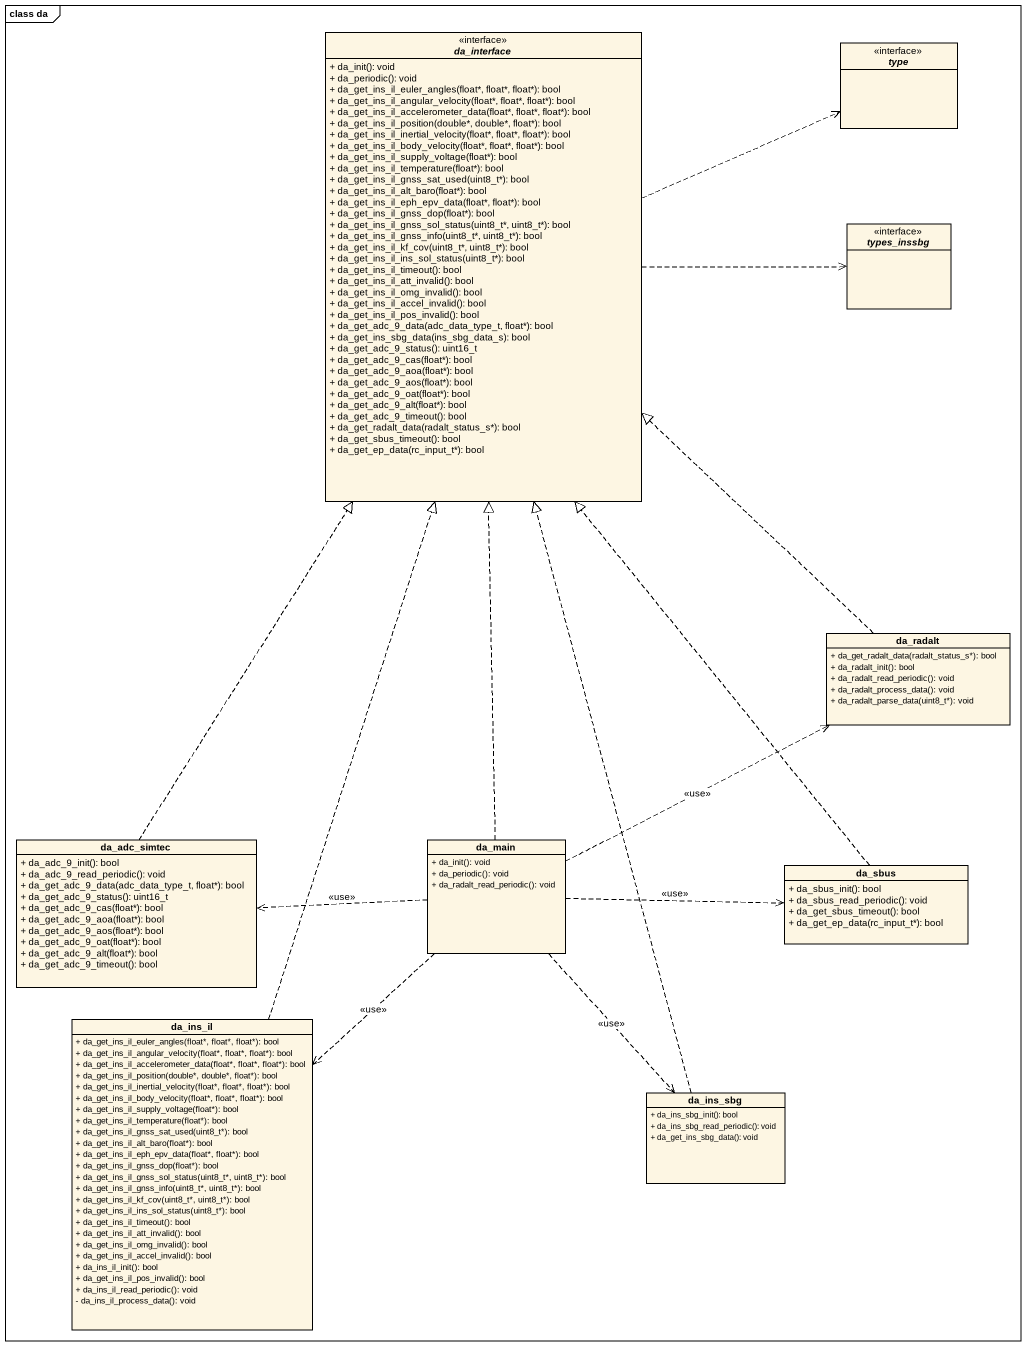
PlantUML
@startuml
mainframe class da
hide circle
hide empty members
skinparam classAttributeIconSize 0
interface da_interface {
  + da_init(): void
  + da_periodic(): void
  + da_get_ins_il_euler_angles(float*, float*, float*): bool
  + da_get_ins_il_angular_velocity(float*, float*, float*): bool
  + da_get_ins_il_accelerometer_data(float*, float*, float*): bool
  + da_get_ins_il_position(double*, double*, float*): bool
  + da_get_ins_il_inertial_velocity(float*, float*, float*): bool
  + da_get_ins_il_body_velocity(float*, float*, float*): bool
  + da_get_ins_il_supply_voltage(float*): bool
  + da_get_ins_il_temperature(float*): bool
  + da_get_ins_il_gnss_sat_used(uint8_t*): bool
  + da_get_ins_il_alt_baro(float*): bool
  + da_get_ins_il_eph_epv_data(float*, float*): bool
  + da_get_ins_il_gnss_dop(float*): bool
  + da_get_ins_il_gnss_sol_status(uint8_t*, uint8_t*): bool
  + da_get_ins_il_gnss_info(uint8_t*, uint8_t*): bool
  + da_get_ins_il_kf_cov(uint8_t*, uint8_t*): bool
  + da_get_ins_il_ins_sol_status(uint8_t*): bool
  + da_get_ins_il_timeout(): bool
  + da_get_ins_il_att_invalid(): bool
  + da_get_ins_il_omg_invalid(): bool
  + da_get_ins_il_accel_invalid(): bool
  + da_get_ins_il_pos_invalid(): bool
  + da_get_adc_9_data(adc_data_type_t, float*): bool
  + da_get_ins_sbg_data(ins_sbg_data_s): bool
  + da_get_adc_9_status(): uint16_t
  + da_get_adc_9_cas(float*): bool
  + da_get_adc_9_aoa(float*): bool
  + da_get_adc_9_aos(float*): bool
  + da_get_adc_9_oat(float*): bool
  + da_get_adc_9_alt(float*): bool
  + da_get_adc_9_timeout(): bool
  + da_get_radalt_data(radalt_status_s*): bool
  + da_get_sbus_timeout(): bool
  + da_get_ep_data(rc_input_t*): bool
}
interface type
interface types_inssbg
class da_radalt {
  + da_get_radalt_data(radalt_status_s*): bool
  + da_radalt_init(): bool
  + da_radalt_read_periodic(): void
  + da_radalt_process_data(): void
  + da_radalt_parse_data(uint8_t*): void
}
class da_adc_simtec {
  + da_adc_9_init(): bool
  + da_adc_9_read_periodic(): void
  + da_get_adc_9_data(adc_data_type_t, float*): bool
  + da_get_adc_9_status(): uint16_t
  + da_get_adc_9_cas(float*): bool
  + da_get_adc_9_aoa(float*): bool
  + da_get_adc_9_aos(float*): bool
  + da_get_adc_9_oat(float*): bool
  + da_get_adc_9_alt(float*): bool
  + da_get_adc_9_timeout(): bool
}
class da_main {
  + da_init(): void
  + da_periodic(): void
  + da_radalt_read_periodic(): void
}
class da_sbus {
  + da_sbus_init(): bool
  + da_sbus_read_periodic(): void
  + da_get_sbus_timeout(): bool
  + da_get_ep_data(rc_input_t*): bool
}
class da_ins_il {
  + da_get_ins_il_euler_angles(float*, float*, float*): bool
  + da_get_ins_il_angular_velocity(float*, float*, float*): bool
  + da_get_ins_il_accelerometer_data(float*, float*, float*): bool
  + da_get_ins_il_position(double*, double*, float*): bool
  + da_get_ins_il_inertial_velocity(float*, float*, float*): bool
  + da_get_ins_il_body_velocity(float*, float*, float*): bool
  + da_get_ins_il_supply_voltage(float*): bool
  + da_get_ins_il_temperature(float*): bool
  + da_get_ins_il_gnss_sat_used(uint8_t*): bool
  + da_get_ins_il_alt_baro(float*): bool
  + da_get_ins_il_eph_epv_data(float*, float*): bool
  + da_get_ins_il_gnss_dop(float*): bool
  + da_get_ins_il_gnss_sol_status(uint8_t*, uint8_t*): bool
  + da_get_ins_il_gnss_info(uint8_t*, uint8_t*): bool
  + da_get_ins_il_kf_cov(uint8_t*, uint8_t*): bool
  + da_get_ins_il_ins_sol_status(uint8_t*): bool
  + da_get_ins_il_timeout(): bool
  + da_get_ins_il_att_invalid(): bool
  + da_get_ins_il_omg_invalid(): bool
  + da_get_ins_il_accel_invalid(): bool
  + da_ins_il_init(): bool
  + da_get_ins_il_pos_invalid(): bool
  + da_ins_il_read_periodic(): void
  - da_ins_il_process_data(): void
}
class da_ins_sbg {
  + da_ins_sbg_init(): bool
  + da_ins_sbg_read_periodic(): void
  + da_get_ins_sbg_data(): void
}
da_interface .right.> type
da_interface .right.> types_inssbg
da_radalt .up.|> da_interface
da_adc_simtec .up.|> da_interface
da_main .up.|> da_interface
da_main .right.> da_radalt : <<use>>
da_main .left.> da_adc_simtec : <<use>>
da_main .right.> da_sbus : <<use>>
da_main ..> da_ins_il : <<use>>
da_main ..> da_ins_sbg : <<use>>
da_sbus .up.|> da_interface
da_ins_il .up.|> da_interface
da_ins_sbg .up.|> da_interface
@enduml
